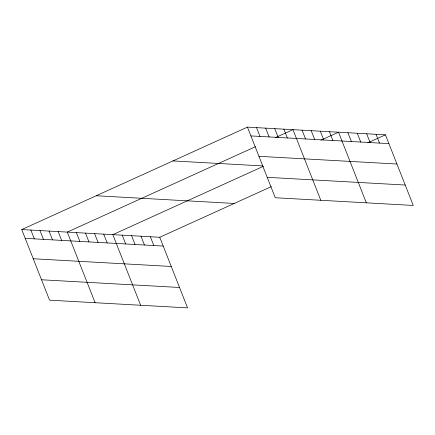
<?xml version="1.0" encoding="UTF-8"?>
<svg xmlns="http://www.w3.org/2000/svg" width="435" height="435" viewBox="0 0 435 435"><rect width="100%" height="100%" fill="white"/><g stroke="black" fill="none" stroke-linecap="round" stroke-linejoin="round"><path stroke-width="0.65" d="M21.75 229.555L159.748 237.265L187.567 307.882L49.568 300.172L21.75 229.555L247.433 127.118L385.432 134.828L413.25 205.445L275.252 197.735L247.433 127.118M255.432 146.704L67.289 232.1L95.107 302.716M275.415 137.634L292.972 129.663L320.791 200.279M263.42 166.29L112.828 234.644L140.646 305.261M320.954 140.179L338.517 132.207L366.33 202.824M159.748 237.265L271.353 186.61M367.874 142.8L385.432 134.828M250.903 135.916L388.901 143.621M258.934 156.317L396.932 164.022M172.961 160.923L262.735 165.936M267.215 177.333L405.213 185.044M96.227 195.75L234.226 203.46M25.214 238.353L163.212 246.063M33.25 258.754L171.249 266.465M41.532 279.77L179.53 287.481M376.052 134.301L379.516 143.099M366.667 133.779L370.131 142.577M357.282 133.257L360.745 142.049M347.897 132.729L351.366 141.527M329.409 131.696L332.873 140.494M320.301 131.191L323.765 139.983M311.194 130.679L314.657 139.477M302.08 130.174L305.549 138.966M283.865 129.151L287.334 137.949M274.757 128.646L278.226 137.438M265.649 128.135L269.118 136.933M256.541 127.629L260.01 136.421M150.363 236.743L153.827 245.536M140.978 236.216L144.447 245.014M131.598 235.694L135.062 244.492M122.213 235.172L125.677 243.964M103.72 234.139L107.184 242.931M94.612 233.628L98.076 242.425M85.505 233.117L88.968 241.914M76.397 232.611L79.861 241.409M58.181 231.594L61.645 240.386M49.073 231.083L52.537 239.881M39.966 230.577L43.429 239.37M30.858 230.066L34.321 238.864"/></g></svg>
